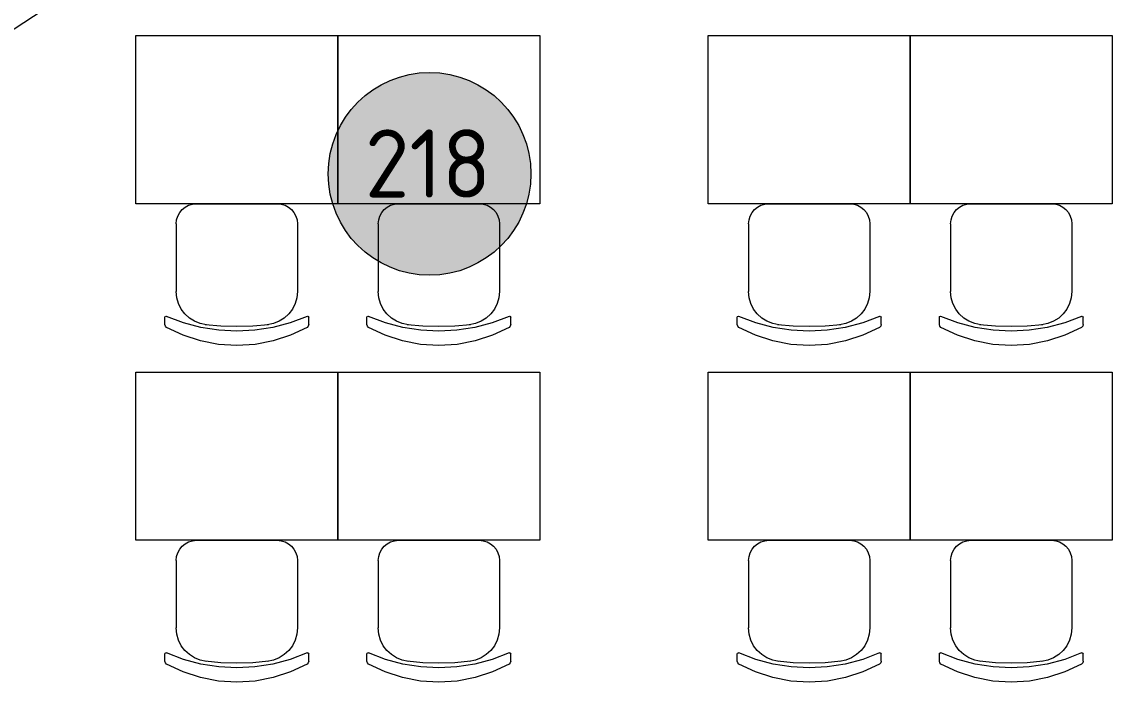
# Model space of a CAD drawing. Header units: millimetres. Extents: x 0 to 1189, y 0 to 841.
# Drawn here: x 261.1 to 293.48, y 434.9 to 454.52 of the extents above; entities that cross this region are included whole.
import ezdxf

# ---------------------------------------------------------------- set-up
doc = ezdxf.new("R2010")
doc.units = ezdxf.units.MM

msp = doc.modelspace()

# ---------------------------------------------------------------- hatches: boundary and pattern name
at = {"true_color": 0xffffff}
h = msp.add_hatch(color=7, dxfattribs=at)
edge = h.paths.add_edge_path()
edge.add_arc((273.207917, 450.003458), 3.011755, 0, 360)

# ---------------------------------------------------------------- linework, layer by layer
at = {"color": 144, "lineweight": 0, "true_color": 0x0077b0}
msp.add_lwpolyline([(244.444373, 443.552448), (287.216439, 471.579491)], dxfattribs=at)
at = {"color": 253, "lineweight": 0, "true_color": 0x999999}
for points in [[(264.483404, 449.115457), (264.483404, 454.115464)], [(264.483404, 454.115464), (270.483413, 454.115464)], [(270.483413, 454.115464), (270.483413, 449.115457)], [(270.483413, 449.115457), (270.483413, 454.115464)], [(270.483413, 454.115464), (276.483422, 454.115464)], [(276.483422, 454.115464), (276.483422, 449.115457)], [(281.48343, 449.115457), (281.48343, 454.115464)], [(281.48343, 454.115464), (287.483439, 454.115464)], [(287.483439, 454.115464), (287.483439, 449.115457)], [(287.483439, 449.115457), (287.483439, 454.115464)], [(287.483439, 454.115464), (293.483448, 454.115464)], [(293.483448, 454.115464), (293.483448, 449.115457)], [(270.483413, 449.115457), (264.483404, 449.115457)], [(265.684406, 448.515456), (265.696611, 448.636271), (265.731609, 448.748847), (265.786974, 448.850759), (265.860281, 448.939582), (265.949104, 449.012888), (266.051016, 449.068254), (266.163592, 449.103252), (266.284407, 449.115457)], [(265.684406, 448.515456), (265.696611, 448.636271), (265.731609, 448.748847), (265.786974, 448.850759), (265.860281, 448.939582), (265.949104, 449.012888), (266.051016, 449.068254), (266.163592, 449.103252), (266.284407, 449.115457)], [(266.283407, 449.115457), (268.68441, 449.115457)], [(266.283407, 449.115457), (268.68441, 449.115457)], [(268.68441, 449.115457), (268.805225, 449.103252), (268.917801, 449.068254), (269.019714, 449.012888), (269.108536, 448.939582), (269.181843, 448.850759), (269.237208, 448.748847), (269.272206, 448.636271), (269.284411, 448.515456)], [(268.68441, 449.115457), (268.805225, 449.103252), (268.917801, 449.068254), (269.019714, 449.012888), (269.108536, 448.939582), (269.181843, 448.850759), (269.237208, 448.748847), (269.272206, 448.636271), (269.284411, 448.515456)], [(276.483422, 449.115457), (270.483413, 449.115457)], [(271.684415, 448.515456), (271.69662, 448.636271), (271.731618, 448.748847), (271.786984, 448.850759), (271.86029, 448.939582), (271.949113, 449.012888), (272.051025, 449.068254), (272.163601, 449.103252), (272.284416, 449.115457)], [(271.684415, 448.515456), (271.69662, 448.636271), (271.731618, 448.748847), (271.786984, 448.850759), (271.86029, 448.939582), (271.949113, 449.012888), (272.051025, 449.068254), (272.163601, 449.103252), (272.284416, 449.115457)], [(272.283416, 449.115457), (274.68442, 449.115457)], [(272.283416, 449.115457), (274.68442, 449.115457)], [(274.68442, 449.115457), (274.805234, 449.103252), (274.917811, 449.068254), (275.019723, 449.012888), (275.108545, 448.939582), (275.181852, 448.850759), (275.237217, 448.748847), (275.272215, 448.636271), (275.284421, 448.515456)], [(274.68442, 449.115457), (274.805234, 449.103252), (274.917811, 449.068254), (275.019723, 449.012888), (275.108545, 448.939582), (275.181852, 448.850759), (275.237217, 448.748847), (275.272215, 448.636271), (275.284421, 448.515456)], [(287.483439, 449.115457), (281.48343, 449.115457)], [(282.684432, 448.515456), (282.696637, 448.636271), (282.731635, 448.748847), (282.787, 448.850759), (282.860307, 448.939582), (282.94913, 449.012888), (283.051042, 449.068254), (283.163618, 449.103252), (283.284433, 449.115457)], [(282.684432, 448.515456), (282.696637, 448.636271), (282.731635, 448.748847), (282.787, 448.850759), (282.860307, 448.939582), (282.94913, 449.012888), (283.051042, 449.068254), (283.163618, 449.103252), (283.284433, 449.115457)], [(283.283433, 449.115457), (285.684436, 449.115457)], [(283.283433, 449.115457), (285.684436, 449.115457)], [(285.684436, 449.115457), (285.805251, 449.103252), (285.917827, 449.068254), (286.01974, 449.012888), (286.108562, 448.939582), (286.181869, 448.850759), (286.237234, 448.748847), (286.272232, 448.636271), (286.284437, 448.515456)], [(285.684436, 449.115457), (285.805251, 449.103252), (285.917827, 449.068254), (286.01974, 449.012888), (286.108562, 448.939582), (286.181869, 448.850759), (286.237234, 448.748847), (286.272232, 448.636271), (286.284437, 448.515456)], [(293.483448, 449.115457), (287.483439, 449.115457)], [(288.684441, 448.515456), (288.696646, 448.636271), (288.731644, 448.748847), (288.78701, 448.850759), (288.860316, 448.939582), (288.949139, 449.012888), (289.051051, 449.068254), (289.163627, 449.103252), (289.284442, 449.115457)], [(288.684441, 448.515456), (288.696646, 448.636271), (288.731644, 448.748847), (288.78701, 448.850759), (288.860316, 448.939582), (288.949139, 449.012888), (289.051051, 449.068254), (289.163627, 449.103252), (289.284442, 449.115457)], [(289.283442, 449.115457), (291.684446, 449.115457)], [(289.283442, 449.115457), (291.684446, 449.115457)], [(291.684446, 449.115457), (291.80526, 449.103252), (291.917837, 449.068254), (292.019749, 449.012888), (292.108571, 448.939582), (292.181878, 448.850759), (292.237243, 448.748847), (292.272241, 448.636271), (292.284447, 448.515456)], [(291.684446, 449.115457), (291.80526, 449.103252), (291.917837, 449.068254), (292.019749, 449.012888), (292.108571, 448.939582), (292.181878, 448.850759), (292.237243, 448.748847), (292.272241, 448.636271), (292.284447, 448.515456)], [(265.684406, 448.515456), (265.684406, 446.512453)], [(265.684406, 448.515456), (265.684406, 446.512453)], [(269.284411, 448.515456), (269.284411, 446.512453)], [(269.284411, 448.515456), (269.284411, 446.512453)], [(271.684415, 448.515456), (271.684415, 446.512453)], [(271.684415, 448.515456), (271.684415, 446.512453)], [(275.284421, 448.515456), (275.284421, 446.512453)], [(275.284421, 448.515456), (275.284421, 446.512453)], [(282.684432, 448.515456), (282.684432, 446.512453)], [(282.684432, 448.515456), (282.684432, 446.512453)], [(286.284437, 448.515456), (286.284437, 446.512453)], [(286.284437, 448.515456), (286.284437, 446.512453)], [(288.684441, 448.515456), (288.684441, 446.512453)], [(288.684441, 448.515456), (288.684441, 446.512453)], [(292.284447, 448.515456), (292.284447, 446.512453)], [(292.284447, 448.515456), (292.284447, 446.512453)], [(266.584407, 445.517451), (266.399022, 445.553766), (266.228204, 445.622155), (266.07508, 445.719161), (265.942781, 445.841327), (265.834435, 445.985196), (265.753172, 446.147312), (265.702119, 446.324216), (265.684406, 446.512453)], [(266.584407, 445.517451), (266.399022, 445.553766), (266.228204, 445.622155), (266.07508, 445.719161), (265.942781, 445.841327), (265.834435, 445.985196), (265.753172, 446.147312), (265.702119, 446.324216), (265.684406, 446.512453)], [(269.284411, 446.512453), (269.266698, 446.324216), (269.215646, 446.147312), (269.134382, 445.985196), (269.026036, 445.841327), (268.893737, 445.719161), (268.740614, 445.622155), (268.569795, 445.553766), (268.38441, 445.517451)], [(269.284411, 446.512453), (269.266698, 446.324216), (269.215646, 446.147312), (269.134382, 445.985196), (269.026036, 445.841327), (268.893737, 445.719161), (268.740614, 445.622155), (268.569795, 445.553766), (268.38441, 445.517451)], [(272.584416, 445.517451), (272.399031, 445.553766), (272.228213, 445.622155), (272.075089, 445.719161), (271.94279, 445.841327), (271.834445, 445.985196), (271.753181, 446.147312), (271.702128, 446.324216), (271.684415, 446.512453)], [(272.584416, 445.517451), (272.399031, 445.553766), (272.228213, 445.622155), (272.075089, 445.719161), (271.94279, 445.841327), (271.834445, 445.985196), (271.753181, 446.147312), (271.702128, 446.324216), (271.684415, 446.512453)], [(275.284421, 446.512453), (275.266708, 446.324216), (275.215655, 446.147312), (275.134391, 445.985196), (275.026045, 445.841327), (274.893746, 445.719161), (274.740623, 445.622155), (274.569804, 445.553766), (274.384419, 445.517451)], [(275.284421, 446.512453), (275.266708, 446.324216), (275.215655, 446.147312), (275.134391, 445.985196), (275.026045, 445.841327), (274.893746, 445.719161), (274.740623, 445.622155), (274.569804, 445.553766), (274.384419, 445.517451)], [(283.584433, 445.517451), (283.399048, 445.553766), (283.22823, 445.622155), (283.075106, 445.719161), (282.942807, 445.841327), (282.834461, 445.985196), (282.753198, 446.147312), (282.702145, 446.324216), (282.684432, 446.512453)], [(283.584433, 445.517451), (283.399048, 445.553766), (283.22823, 445.622155), (283.075106, 445.719161), (282.942807, 445.841327), (282.834461, 445.985196), (282.753198, 446.147312), (282.702145, 446.324216), (282.684432, 446.512453)], [(286.284437, 446.512453), (286.266724, 446.324216), (286.215672, 446.147312), (286.134408, 445.985196), (286.026062, 445.841327), (285.893763, 445.719161), (285.74064, 445.622155), (285.569821, 445.553766), (285.384436, 445.517451)], [(286.284437, 446.512453), (286.266724, 446.324216), (286.215672, 446.147312), (286.134408, 445.985196), (286.026062, 445.841327), (285.893763, 445.719161), (285.74064, 445.622155), (285.569821, 445.553766), (285.384436, 445.517451)], [(289.584442, 445.517451), (289.399057, 445.553766), (289.228239, 445.622155), (289.075115, 445.719161), (288.942816, 445.841327), (288.834471, 445.985196), (288.753207, 446.147312), (288.702154, 446.324216), (288.684441, 446.512453)], [(289.584442, 445.517451), (289.399057, 445.553766), (289.228239, 445.622155), (289.075115, 445.719161), (288.942816, 445.841327), (288.834471, 445.985196), (288.753207, 446.147312), (288.702154, 446.324216), (288.684441, 446.512453)], [(292.284447, 446.512453), (292.266734, 446.324216), (292.215681, 446.147312), (292.134417, 445.985196), (292.026071, 445.841327), (291.893772, 445.719161), (291.740649, 445.622155), (291.56983, 445.553766), (291.384445, 445.517451)], [(292.284447, 446.512453), (292.266734, 446.324216), (292.215681, 446.147312), (292.134417, 445.985196), (292.026071, 445.841327), (291.893772, 445.719161), (291.740649, 445.622155), (291.56983, 445.553766), (291.384445, 445.517451)], [(265.349405, 445.741452), (265.35803, 445.762827), (265.379405, 445.771452), (265.392405, 445.768452)], [(265.349405, 445.741452), (265.35803, 445.762827), (265.379405, 445.771452), (265.392405, 445.768452)], [(265.349405, 445.525451), (265.349405, 445.741452)], [(265.349405, 445.525451), (265.349405, 445.741452)], [(269.576412, 445.768452), (269.072349, 445.578092), (268.55291, 445.441076), (268.022222, 445.358248), (267.484409, 445.330451), (266.946595, 445.358248), (266.415907, 445.441076), (265.896469, 445.578092), (265.392405, 445.768452)], [(269.576412, 445.768452), (269.072349, 445.578092), (268.55291, 445.441076), (268.022222, 445.358248), (267.484409, 445.330451), (266.946595, 445.358248), (266.415907, 445.441076), (265.896469, 445.578092), (265.392405, 445.768452)], [(269.576412, 445.768452), (269.589412, 445.771452), (269.610412, 445.762827), (269.619412, 445.741452)], [(269.576412, 445.768452), (269.589412, 445.771452), (269.610412, 445.762827), (269.619412, 445.741452)], [(269.619412, 445.525451), (269.619412, 445.741452)], [(269.619412, 445.525451), (269.619412, 445.741452)], [(271.349415, 445.741452), (271.35804, 445.762827), (271.379415, 445.771452), (271.392415, 445.768452)], [(271.349415, 445.741452), (271.35804, 445.762827), (271.379415, 445.771452), (271.392415, 445.768452)], [(271.349415, 445.525451), (271.349415, 445.741452)], [(271.349415, 445.525451), (271.349415, 445.741452)], [(275.576421, 445.768452), (275.072358, 445.578092), (274.552919, 445.441076), (274.022231, 445.358248), (273.484418, 445.330451), (272.946605, 445.358248), (272.415916, 445.441076), (271.896478, 445.578092), (271.392415, 445.768452)], [(275.576421, 445.768452), (275.072358, 445.578092), (274.552919, 445.441076), (274.022231, 445.358248), (273.484418, 445.330451), (272.946605, 445.358248), (272.415916, 445.441076), (271.896478, 445.578092), (271.392415, 445.768452)], [(275.576421, 445.768452), (275.589421, 445.771452), (275.610421, 445.762827), (275.619421, 445.741452)], [(275.576421, 445.768452), (275.589421, 445.771452), (275.610421, 445.762827), (275.619421, 445.741452)], [(275.619421, 445.525451), (275.619421, 445.741452)], [(275.619421, 445.525451), (275.619421, 445.741452)], [(282.349431, 445.741452), (282.358056, 445.762827), (282.379431, 445.771452), (282.392431, 445.768452)], [(282.349431, 445.741452), (282.358056, 445.762827), (282.379431, 445.771452), (282.392431, 445.768452)], [(282.349431, 445.525451), (282.349431, 445.741452)], [(282.349431, 445.525451), (282.349431, 445.741452)], [(286.576438, 445.768452), (286.072375, 445.578092), (285.552936, 445.441076), (285.022248, 445.358248), (284.484435, 445.330451), (283.946621, 445.358248), (283.415933, 445.441076), (282.896495, 445.578092), (282.392431, 445.768452)], [(286.576438, 445.768452), (286.072375, 445.578092), (285.552936, 445.441076), (285.022248, 445.358248), (284.484435, 445.330451), (283.946621, 445.358248), (283.415933, 445.441076), (282.896495, 445.578092), (282.392431, 445.768452)], [(286.576438, 445.768452), (286.589438, 445.771452), (286.610438, 445.762827), (286.619438, 445.741452)], [(286.576438, 445.768452), (286.589438, 445.771452), (286.610438, 445.762827), (286.619438, 445.741452)], [(286.619438, 445.525451), (286.619438, 445.741452)], [(286.619438, 445.525451), (286.619438, 445.741452)], [(288.349441, 445.741452), (288.358066, 445.762827), (288.379441, 445.771452), (288.392441, 445.768452)], [(288.349441, 445.741452), (288.358066, 445.762827), (288.379441, 445.771452), (288.392441, 445.768452)], [(288.349441, 445.525451), (288.349441, 445.741452)], [(288.349441, 445.525451), (288.349441, 445.741452)], [(292.576447, 445.768452), (292.072384, 445.578092), (291.552945, 445.441076), (291.022257, 445.358248), (290.484444, 445.330451), (289.94663, 445.358248), (289.415942, 445.441076), (288.896504, 445.578092), (288.392441, 445.768452)], [(292.576447, 445.768452), (292.072384, 445.578092), (291.552945, 445.441076), (291.022257, 445.358248), (290.484444, 445.330451), (289.94663, 445.358248), (289.415942, 445.441076), (288.896504, 445.578092), (288.392441, 445.768452)], [(292.576447, 445.768452), (292.589447, 445.771452), (292.610447, 445.762827), (292.619447, 445.741452)], [(292.576447, 445.768452), (292.589447, 445.771452), (292.610447, 445.762827), (292.619447, 445.741452)], [(292.619447, 445.525451), (292.619447, 445.741452)], [(292.619447, 445.525451), (292.619447, 445.741452)], [(265.396405, 445.440451), (265.36203, 445.476576), (265.349405, 445.525451)], [(265.396405, 445.440451), (265.36203, 445.476576), (265.349405, 445.525451)], [(269.572412, 445.440451), (269.079239, 445.206732), (268.562535, 445.037701), (268.028769, 444.935044), (267.484409, 444.90045), (266.939627, 444.935044), (266.405907, 445.037701), (265.889437, 445.206732), (265.396405, 445.440451)], [(269.572412, 445.440451), (269.079239, 445.206732), (268.562535, 445.037701), (268.028769, 444.935044), (267.484409, 444.90045), (266.939627, 444.935044), (266.405907, 445.037701), (265.889437, 445.206732), (265.396405, 445.440451)], [(268.42541, 445.522451), (267.955659, 445.480576), (267.484409, 445.466451), (267.012783, 445.480576), (266.543407, 445.522451)], [(268.42541, 445.522451), (267.955659, 445.480576), (267.484409, 445.466451), (267.012783, 445.480576), (266.543407, 445.522451)], [(269.619412, 445.525451), (269.606787, 445.476576), (269.572412, 445.440451)], [(269.619412, 445.525451), (269.606787, 445.476576), (269.572412, 445.440451)], [(271.396415, 445.440451), (271.36204, 445.476576), (271.349415, 445.525451)], [(271.396415, 445.440451), (271.36204, 445.476576), (271.349415, 445.525451)], [(275.572421, 445.440451), (275.079248, 445.206732), (274.562544, 445.037701), (274.028778, 444.935044), (273.484418, 444.90045), (272.939636, 444.935044), (272.405916, 445.037701), (271.889447, 445.206732), (271.396415, 445.440451)], [(275.572421, 445.440451), (275.079248, 445.206732), (274.562544, 445.037701), (274.028778, 444.935044), (273.484418, 444.90045), (272.939636, 444.935044), (272.405916, 445.037701), (271.889447, 445.206732), (271.396415, 445.440451)], [(274.425419, 445.522451), (273.955669, 445.480576), (273.484418, 445.466451), (273.012792, 445.480576), (272.543416, 445.522451)], [(274.425419, 445.522451), (273.955669, 445.480576), (273.484418, 445.466451), (273.012792, 445.480576), (272.543416, 445.522451)], [(275.619421, 445.525451), (275.606796, 445.476576), (275.572421, 445.440451)], [(275.619421, 445.525451), (275.606796, 445.476576), (275.572421, 445.440451)], [(282.396431, 445.440451), (282.362056, 445.476576), (282.349431, 445.525451)], [(282.396431, 445.440451), (282.362056, 445.476576), (282.349431, 445.525451)], [(286.572438, 445.440451), (286.079265, 445.206732), (285.562561, 445.037701), (285.028795, 444.935044), (284.484435, 444.90045), (283.939653, 444.935044), (283.405933, 445.037701), (282.889463, 445.206732), (282.396431, 445.440451)], [(286.572438, 445.440451), (286.079265, 445.206732), (285.562561, 445.037701), (285.028795, 444.935044), (284.484435, 444.90045), (283.939653, 444.935044), (283.405933, 445.037701), (282.889463, 445.206732), (282.396431, 445.440451)], [(285.425436, 445.522451), (284.955685, 445.480576), (284.484435, 445.466451), (284.012809, 445.480576), (283.543433, 445.522451)], [(285.425436, 445.522451), (284.955685, 445.480576), (284.484435, 445.466451), (284.012809, 445.480576), (283.543433, 445.522451)], [(286.619438, 445.525451), (286.606813, 445.476576), (286.572438, 445.440451)], [(286.619438, 445.525451), (286.606813, 445.476576), (286.572438, 445.440451)], [(288.396441, 445.440451), (288.362066, 445.476576), (288.349441, 445.525451)], [(288.396441, 445.440451), (288.362066, 445.476576), (288.349441, 445.525451)], [(292.572447, 445.440451), (292.079274, 445.206732), (291.56257, 445.037701), (291.028804, 444.935044), (290.484444, 444.90045), (289.939662, 444.935044), (289.405942, 445.037701), (288.889473, 445.206732), (288.396441, 445.440451)], [(292.572447, 445.440451), (292.079274, 445.206732), (291.56257, 445.037701), (291.028804, 444.935044), (290.484444, 444.90045), (289.939662, 444.935044), (289.405942, 445.037701), (288.889473, 445.206732), (288.396441, 445.440451)], [(291.425445, 445.522451), (290.955695, 445.480576), (290.484444, 445.466451), (290.012818, 445.480576), (289.543442, 445.522451)], [(291.425445, 445.522451), (290.955695, 445.480576), (290.484444, 445.466451), (290.012818, 445.480576), (289.543442, 445.522451)], [(292.619447, 445.525451), (292.606822, 445.476576), (292.572447, 445.440451)], [(292.619447, 445.525451), (292.606822, 445.476576), (292.572447, 445.440451)], [(264.483404, 439.115442), (264.483404, 444.115449)], [(264.483404, 444.115449), (270.483413, 444.115449)], [(270.483413, 444.115449), (270.483413, 439.115442)], [(270.483413, 439.115442), (270.483413, 444.115449)], [(270.483413, 444.115449), (276.483422, 444.115449)], [(276.483422, 444.115449), (276.483422, 439.115442)], [(281.48343, 439.115442), (281.48343, 444.115449)], [(281.48343, 444.115449), (287.483439, 444.115449)], [(287.483439, 444.115449), (287.483439, 439.115442)], [(287.483439, 439.115442), (287.483439, 444.115449)], [(287.483439, 444.115449), (293.483448, 444.115449)], [(293.483448, 444.115449), (293.483448, 439.115442)], [(270.483413, 439.115442), (264.483404, 439.115442)], [(265.684406, 438.515441), (265.696611, 438.636255), (265.731609, 438.748832), (265.786974, 438.850744), (265.860281, 438.939566), (265.949104, 439.012873), (266.051016, 439.068238), (266.163592, 439.103236), (266.284407, 439.115442)], [(265.684406, 438.515441), (265.696611, 438.636255), (265.731609, 438.748832), (265.786974, 438.850744), (265.860281, 438.939566), (265.949104, 439.012873), (266.051016, 439.068238), (266.163592, 439.103236), (266.284407, 439.115442)], [(266.283407, 439.115442), (268.68441, 439.115442)], [(266.283407, 439.115442), (268.68441, 439.115442)], [(268.68441, 439.115442), (268.805225, 439.103236), (268.917801, 439.068238), (269.019714, 439.012873), (269.108536, 438.939566), (269.181843, 438.850744), (269.237208, 438.748832), (269.272206, 438.636255), (269.284411, 438.515441)], [(268.68441, 439.115442), (268.805225, 439.103236), (268.917801, 439.068238), (269.019714, 439.012873), (269.108536, 438.939566), (269.181843, 438.850744), (269.237208, 438.748832), (269.272206, 438.636255), (269.284411, 438.515441)], [(276.483422, 439.115442), (270.483413, 439.115442)], [(271.684415, 438.515441), (271.69662, 438.636255), (271.731618, 438.748832), (271.786984, 438.850744), (271.86029, 438.939566), (271.949113, 439.012873), (272.051025, 439.068238), (272.163601, 439.103236), (272.284416, 439.115442)], [(271.684415, 438.515441), (271.69662, 438.636255), (271.731618, 438.748832), (271.786984, 438.850744), (271.86029, 438.939566), (271.949113, 439.012873), (272.051025, 439.068238), (272.163601, 439.103236), (272.284416, 439.115442)], [(272.283416, 439.115442), (274.68442, 439.115442)], [(272.283416, 439.115442), (274.68442, 439.115442)], [(274.68442, 439.115442), (274.805234, 439.103236), (274.917811, 439.068238), (275.019723, 439.012873), (275.108545, 438.939566), (275.181852, 438.850744), (275.237217, 438.748832), (275.272215, 438.636255), (275.284421, 438.515441)], [(274.68442, 439.115442), (274.805234, 439.103236), (274.917811, 439.068238), (275.019723, 439.012873), (275.108545, 438.939566), (275.181852, 438.850744), (275.237217, 438.748832), (275.272215, 438.636255), (275.284421, 438.515441)], [(287.483439, 439.115442), (281.48343, 439.115442)], [(282.684432, 438.515441), (282.696637, 438.636255), (282.731635, 438.748832), (282.787, 438.850744), (282.860307, 438.939566), (282.94913, 439.012873), (283.051042, 439.068238), (283.163618, 439.103236), (283.284433, 439.115442)], [(282.684432, 438.515441), (282.696637, 438.636255), (282.731635, 438.748832), (282.787, 438.850744), (282.860307, 438.939566), (282.94913, 439.012873), (283.051042, 439.068238), (283.163618, 439.103236), (283.284433, 439.115442)], [(283.283433, 439.115442), (285.684436, 439.115442)], [(283.283433, 439.115442), (285.684436, 439.115442)], [(285.684436, 439.115442), (285.805251, 439.103236), (285.917827, 439.068238), (286.01974, 439.012873), (286.108562, 438.939566), (286.181869, 438.850744), (286.237234, 438.748832), (286.272232, 438.636255), (286.284437, 438.515441)], [(285.684436, 439.115442), (285.805251, 439.103236), (285.917827, 439.068238), (286.01974, 439.012873), (286.108562, 438.939566), (286.181869, 438.850744), (286.237234, 438.748832), (286.272232, 438.636255), (286.284437, 438.515441)], [(293.483448, 439.115442), (287.483439, 439.115442)], [(288.684441, 438.515441), (288.696646, 438.636255), (288.731644, 438.748832), (288.78701, 438.850744), (288.860316, 438.939566), (288.949139, 439.012873), (289.051051, 439.068238), (289.163627, 439.103236), (289.284442, 439.115442)], [(288.684441, 438.515441), (288.696646, 438.636255), (288.731644, 438.748832), (288.78701, 438.850744), (288.860316, 438.939566), (288.949139, 439.012873), (289.051051, 439.068238), (289.163627, 439.103236), (289.284442, 439.115442)], [(289.283442, 439.115442), (291.684446, 439.115442)], [(289.283442, 439.115442), (291.684446, 439.115442)], [(291.684446, 439.115442), (291.80526, 439.103236), (291.917837, 439.068238), (292.019749, 439.012873), (292.108571, 438.939566), (292.181878, 438.850744), (292.237243, 438.748832), (292.272241, 438.636255), (292.284447, 438.515441)], [(291.684446, 439.115442), (291.80526, 439.103236), (291.917837, 439.068238), (292.019749, 439.012873), (292.108571, 438.939566), (292.181878, 438.850744), (292.237243, 438.748832), (292.272241, 438.636255), (292.284447, 438.515441)], [(265.684406, 438.515441), (265.684406, 436.512438)], [(265.684406, 438.515441), (265.684406, 436.512438)], [(269.284411, 438.515441), (269.284411, 436.512438)], [(269.284411, 438.515441), (269.284411, 436.512438)], [(271.684415, 438.515441), (271.684415, 436.512438)], [(271.684415, 438.515441), (271.684415, 436.512438)], [(275.284421, 438.515441), (275.284421, 436.512438)], [(275.284421, 438.515441), (275.284421, 436.512438)], [(282.684432, 438.515441), (282.684432, 436.512438)], [(282.684432, 438.515441), (282.684432, 436.512438)], [(286.284437, 438.515441), (286.284437, 436.512438)], [(286.284437, 438.515441), (286.284437, 436.512438)], [(288.684441, 438.515441), (288.684441, 436.512438)], [(288.684441, 438.515441), (288.684441, 436.512438)], [(292.284447, 438.515441), (292.284447, 436.512438)], [(292.284447, 438.515441), (292.284447, 436.512438)], [(266.584407, 435.517436), (266.399022, 435.553751), (266.228204, 435.622139), (266.07508, 435.719145), (265.942781, 435.841312), (265.834435, 435.985181), (265.753172, 436.147296), (265.702119, 436.324201), (265.684406, 436.512438)], [(266.584407, 435.517436), (266.399022, 435.553751), (266.228204, 435.622139), (266.07508, 435.719145), (265.942781, 435.841312), (265.834435, 435.985181), (265.753172, 436.147296), (265.702119, 436.324201), (265.684406, 436.512438)], [(269.284411, 436.512438), (269.266698, 436.324201), (269.215646, 436.147296), (269.134382, 435.985181), (269.026036, 435.841312), (268.893737, 435.719145), (268.740614, 435.622139), (268.569795, 435.553751), (268.38441, 435.517436)], [(269.284411, 436.512438), (269.266698, 436.324201), (269.215646, 436.147296), (269.134382, 435.985181), (269.026036, 435.841312), (268.893737, 435.719145), (268.740614, 435.622139), (268.569795, 435.553751), (268.38441, 435.517436)], [(272.584416, 435.517436), (272.399031, 435.553751), (272.228213, 435.622139), (272.075089, 435.719145), (271.94279, 435.841312), (271.834445, 435.985181), (271.753181, 436.147296), (271.702128, 436.324201), (271.684415, 436.512438)], [(272.584416, 435.517436), (272.399031, 435.553751), (272.228213, 435.622139), (272.075089, 435.719145), (271.94279, 435.841312), (271.834445, 435.985181), (271.753181, 436.147296), (271.702128, 436.324201), (271.684415, 436.512438)], [(275.284421, 436.512438), (275.266708, 436.324201), (275.215655, 436.147296), (275.134391, 435.985181), (275.026045, 435.841312), (274.893746, 435.719145), (274.740623, 435.622139), (274.569804, 435.553751), (274.384419, 435.517436)], [(275.284421, 436.512438), (275.266708, 436.324201), (275.215655, 436.147296), (275.134391, 435.985181), (275.026045, 435.841312), (274.893746, 435.719145), (274.740623, 435.622139), (274.569804, 435.553751), (274.384419, 435.517436)], [(283.584433, 435.517436), (283.399048, 435.553751), (283.22823, 435.622139), (283.075106, 435.719145), (282.942807, 435.841312), (282.834461, 435.985181), (282.753198, 436.147296), (282.702145, 436.324201), (282.684432, 436.512438)], [(283.584433, 435.517436), (283.399048, 435.553751), (283.22823, 435.622139), (283.075106, 435.719145), (282.942807, 435.841312), (282.834461, 435.985181), (282.753198, 436.147296), (282.702145, 436.324201), (282.684432, 436.512438)], [(286.284437, 436.512438), (286.266724, 436.324201), (286.215672, 436.147296), (286.134408, 435.985181), (286.026062, 435.841312), (285.893763, 435.719145), (285.74064, 435.622139), (285.569821, 435.553751), (285.384436, 435.517436)], [(286.284437, 436.512438), (286.266724, 436.324201), (286.215672, 436.147296), (286.134408, 435.985181), (286.026062, 435.841312), (285.893763, 435.719145), (285.74064, 435.622139), (285.569821, 435.553751), (285.384436, 435.517436)], [(289.584442, 435.517436), (289.399057, 435.553751), (289.228239, 435.622139), (289.075115, 435.719145), (288.942816, 435.841312), (288.834471, 435.985181), (288.753207, 436.147296), (288.702154, 436.324201), (288.684441, 436.512438)], [(289.584442, 435.517436), (289.399057, 435.553751), (289.228239, 435.622139), (289.075115, 435.719145), (288.942816, 435.841312), (288.834471, 435.985181), (288.753207, 436.147296), (288.702154, 436.324201), (288.684441, 436.512438)], [(292.284447, 436.512438), (292.266734, 436.324201), (292.215681, 436.147296), (292.134417, 435.985181), (292.026071, 435.841312), (291.893772, 435.719145), (291.740649, 435.622139), (291.56983, 435.553751), (291.384445, 435.517436)], [(292.284447, 436.512438), (292.266734, 436.324201), (292.215681, 436.147296), (292.134417, 435.985181), (292.026071, 435.841312), (291.893772, 435.719145), (291.740649, 435.622139), (291.56983, 435.553751), (291.384445, 435.517436)], [(265.349405, 435.741436), (265.35803, 435.762811), (265.379405, 435.771436), (265.392405, 435.768436)], [(265.349405, 435.741436), (265.35803, 435.762811), (265.379405, 435.771436), (265.392405, 435.768436)], [(265.349405, 435.525436), (265.349405, 435.741436)], [(265.349405, 435.525436), (265.349405, 435.741436)], [(269.576412, 435.768436), (269.072349, 435.578077), (268.55291, 435.441061), (268.022222, 435.358233), (267.484409, 435.330436), (266.946595, 435.358233), (266.415907, 435.441061), (265.896469, 435.578077), (265.392405, 435.768436)], [(269.576412, 435.768436), (269.072349, 435.578077), (268.55291, 435.441061), (268.022222, 435.358233), (267.484409, 435.330436), (266.946595, 435.358233), (266.415907, 435.441061), (265.896469, 435.578077), (265.392405, 435.768436)], [(269.576412, 435.768436), (269.589412, 435.771436), (269.610412, 435.762811), (269.619412, 435.741436)], [(269.576412, 435.768436), (269.589412, 435.771436), (269.610412, 435.762811), (269.619412, 435.741436)], [(269.619412, 435.525436), (269.619412, 435.741436)], [(269.619412, 435.525436), (269.619412, 435.741436)], [(271.349415, 435.741436), (271.35804, 435.762811), (271.379415, 435.771436), (271.392415, 435.768436)], [(271.349415, 435.741436), (271.35804, 435.762811), (271.379415, 435.771436), (271.392415, 435.768436)], [(271.349415, 435.525436), (271.349415, 435.741436)], [(271.349415, 435.525436), (271.349415, 435.741436)], [(275.576421, 435.768436), (275.072358, 435.578077), (274.552919, 435.441061), (274.022231, 435.358233), (273.484418, 435.330436), (272.946605, 435.358233), (272.415916, 435.441061), (271.896478, 435.578077), (271.392415, 435.768436)], [(275.576421, 435.768436), (275.072358, 435.578077), (274.552919, 435.441061), (274.022231, 435.358233), (273.484418, 435.330436), (272.946605, 435.358233), (272.415916, 435.441061), (271.896478, 435.578077), (271.392415, 435.768436)], [(275.576421, 435.768436), (275.589421, 435.771436), (275.610421, 435.762811), (275.619421, 435.741436)], [(275.576421, 435.768436), (275.589421, 435.771436), (275.610421, 435.762811), (275.619421, 435.741436)], [(275.619421, 435.525436), (275.619421, 435.741436)], [(275.619421, 435.525436), (275.619421, 435.741436)], [(282.349431, 435.741436), (282.358056, 435.762811), (282.379431, 435.771436), (282.392431, 435.768436)], [(282.349431, 435.741436), (282.358056, 435.762811), (282.379431, 435.771436), (282.392431, 435.768436)], [(282.349431, 435.525436), (282.349431, 435.741436)], [(282.349431, 435.525436), (282.349431, 435.741436)], [(286.576438, 435.768436), (286.072375, 435.578077), (285.552936, 435.441061), (285.022248, 435.358233), (284.484435, 435.330436), (283.946621, 435.358233), (283.415933, 435.441061), (282.896495, 435.578077), (282.392431, 435.768436)], [(286.576438, 435.768436), (286.072375, 435.578077), (285.552936, 435.441061), (285.022248, 435.358233), (284.484435, 435.330436), (283.946621, 435.358233), (283.415933, 435.441061), (282.896495, 435.578077), (282.392431, 435.768436)], [(286.576438, 435.768436), (286.589438, 435.771436), (286.610438, 435.762811), (286.619438, 435.741436)], [(286.576438, 435.768436), (286.589438, 435.771436), (286.610438, 435.762811), (286.619438, 435.741436)], [(286.619438, 435.525436), (286.619438, 435.741436)], [(286.619438, 435.525436), (286.619438, 435.741436)], [(288.349441, 435.741436), (288.358066, 435.762811), (288.379441, 435.771436), (288.392441, 435.768436)], [(288.349441, 435.741436), (288.358066, 435.762811), (288.379441, 435.771436), (288.392441, 435.768436)], [(288.349441, 435.525436), (288.349441, 435.741436)], [(288.349441, 435.525436), (288.349441, 435.741436)], [(292.576447, 435.768436), (292.072384, 435.578077), (291.552945, 435.441061), (291.022257, 435.358233), (290.484444, 435.330436), (289.94663, 435.358233), (289.415942, 435.441061), (288.896504, 435.578077), (288.392441, 435.768436)], [(292.576447, 435.768436), (292.072384, 435.578077), (291.552945, 435.441061), (291.022257, 435.358233), (290.484444, 435.330436), (289.94663, 435.358233), (289.415942, 435.441061), (288.896504, 435.578077), (288.392441, 435.768436)], [(292.576447, 435.768436), (292.589447, 435.771436), (292.610447, 435.762811), (292.619447, 435.741436)], [(292.576447, 435.768436), (292.589447, 435.771436), (292.610447, 435.762811), (292.619447, 435.741436)], [(292.619447, 435.525436), (292.619447, 435.741436)], [(292.619447, 435.525436), (292.619447, 435.741436)], [(265.396405, 435.440436), (265.36203, 435.476561), (265.349405, 435.525436)], [(265.396405, 435.440436), (265.36203, 435.476561), (265.349405, 435.525436)], [(269.572412, 435.440436), (269.079239, 435.206717), (268.562535, 435.037685), (268.028769, 434.935029), (267.484409, 434.900435), (266.939627, 434.935029), (266.405907, 435.037685), (265.889437, 435.206717), (265.396405, 435.440436)], [(269.572412, 435.440436), (269.079239, 435.206717), (268.562535, 435.037685), (268.028769, 434.935029), (267.484409, 434.900435), (266.939627, 434.935029), (266.405907, 435.037685), (265.889437, 435.206717), (265.396405, 435.440436)], [(268.42541, 435.522436), (267.955659, 435.480561), (267.484409, 435.466436), (267.012783, 435.480561), (266.543407, 435.522436)], [(268.42541, 435.522436), (267.955659, 435.480561), (267.484409, 435.466436), (267.012783, 435.480561), (266.543407, 435.522436)], [(269.619412, 435.525436), (269.606787, 435.476561), (269.572412, 435.440436)], [(269.619412, 435.525436), (269.606787, 435.476561), (269.572412, 435.440436)], [(271.396415, 435.440436), (271.36204, 435.476561), (271.349415, 435.525436)], [(271.396415, 435.440436), (271.36204, 435.476561), (271.349415, 435.525436)], [(275.572421, 435.440436), (275.079248, 435.206717), (274.562544, 435.037685), (274.028778, 434.935029), (273.484418, 434.900435), (272.939636, 434.935029), (272.405916, 435.037685), (271.889447, 435.206717), (271.396415, 435.440436)], [(275.572421, 435.440436), (275.079248, 435.206717), (274.562544, 435.037685), (274.028778, 434.935029), (273.484418, 434.900435), (272.939636, 434.935029), (272.405916, 435.037685), (271.889447, 435.206717), (271.396415, 435.440436)], [(274.425419, 435.522436), (273.955669, 435.480561), (273.484418, 435.466436), (273.012792, 435.480561), (272.543416, 435.522436)], [(274.425419, 435.522436), (273.955669, 435.480561), (273.484418, 435.466436), (273.012792, 435.480561), (272.543416, 435.522436)], [(275.619421, 435.525436), (275.606796, 435.476561), (275.572421, 435.440436)], [(275.619421, 435.525436), (275.606796, 435.476561), (275.572421, 435.440436)], [(282.396431, 435.440436), (282.362056, 435.476561), (282.349431, 435.525436)], [(282.396431, 435.440436), (282.362056, 435.476561), (282.349431, 435.525436)], [(286.572438, 435.440436), (286.079265, 435.206717), (285.562561, 435.037685), (285.028795, 434.935029), (284.484435, 434.900435), (283.939653, 434.935029), (283.405933, 435.037685), (282.889463, 435.206717), (282.396431, 435.440436)], [(286.572438, 435.440436), (286.079265, 435.206717), (285.562561, 435.037685), (285.028795, 434.935029), (284.484435, 434.900435), (283.939653, 434.935029), (283.405933, 435.037685), (282.889463, 435.206717), (282.396431, 435.440436)], [(285.425436, 435.522436), (284.955685, 435.480561), (284.484435, 435.466436), (284.012809, 435.480561), (283.543433, 435.522436)], [(285.425436, 435.522436), (284.955685, 435.480561), (284.484435, 435.466436), (284.012809, 435.480561), (283.543433, 435.522436)], [(286.619438, 435.525436), (286.606813, 435.476561), (286.572438, 435.440436)], [(286.619438, 435.525436), (286.606813, 435.476561), (286.572438, 435.440436)], [(288.396441, 435.440436), (288.362066, 435.476561), (288.349441, 435.525436)], [(288.396441, 435.440436), (288.362066, 435.476561), (288.349441, 435.525436)], [(292.572447, 435.440436), (292.079274, 435.206717), (291.56257, 435.037685), (291.028804, 434.935029), (290.484444, 434.900435), (289.939662, 434.935029), (289.405942, 435.037685), (288.889473, 435.206717), (288.396441, 435.440436)], [(292.572447, 435.440436), (292.079274, 435.206717), (291.56257, 435.037685), (291.028804, 434.935029), (290.484444, 434.900435), (289.939662, 434.935029), (289.405942, 435.037685), (288.889473, 435.206717), (288.396441, 435.440436)], [(291.425445, 435.522436), (290.955695, 435.480561), (290.484444, 435.466436), (290.012818, 435.480561), (289.543442, 435.522436)], [(291.425445, 435.522436), (290.955695, 435.480561), (290.484444, 435.466436), (290.012818, 435.480561), (289.543442, 435.522436)], [(292.619447, 435.525436), (292.606822, 435.476561), (292.572447, 435.440436)], [(292.619447, 435.525436), (292.606822, 435.476561), (292.572447, 435.440436)]]:
    msp.add_lwpolyline(points, dxfattribs=at)
at = {"color": 7, "lineweight": 0}
for points in [[(270.196413, 450.003458), (270.211958, 450.311504), (270.257585, 450.610631), (270.331782, 450.899329), (270.433038, 451.176085), (270.559841, 451.439388), (270.710679, 451.687726), (270.884041, 451.919588), (271.078414, 452.133461), (271.292288, 452.327835), (271.524149, 452.501196), (271.772487, 452.652035), (272.035791, 452.778837), (272.312547, 452.880093), (272.601245, 452.954291), (272.900372, 452.999918), (273.208417, 453.015463), (273.516287, 452.999918), (273.81526, 452.954291), (274.103824, 452.880093), (274.380466, 452.778837), (274.643672, 452.652035), (274.89193, 452.501196), (275.123725, 452.327835), (275.337546, 452.133461), (275.531878, 451.919588), (275.705208, 451.687726), (275.856024, 451.439388), (275.982812, 451.176085), (276.084059, 450.899329), (276.158252, 450.610631), (276.203877, 450.311504), (276.219422, 450.003458)], [(276.219422, 450.003458), (276.203877, 449.695578), (276.158252, 449.396573), (276.084059, 449.107959), (275.982812, 448.831253), (275.856024, 448.567971), (275.705208, 448.319629), (275.531878, 448.087744), (275.337546, 447.87383), (275.123725, 447.679405), (274.89193, 447.505984), (274.643672, 447.355083), (274.380466, 447.22822), (274.103824, 447.126909), (273.81526, 447.052667), (273.516287, 447.00701), (273.208417, 446.991454), (272.900372, 447.00701), (272.601245, 447.052667), (272.312547, 447.126909), (272.035791, 447.22822), (271.772487, 447.355083), (271.524149, 447.505984), (271.292288, 447.679405), (271.078414, 447.87383), (270.884041, 448.087744), (270.710679, 448.319629), (270.559841, 448.567971), (270.433038, 448.831253), (270.331782, 449.107959), (270.257585, 449.396573), (270.211958, 449.695578), (270.196413, 450.003458)]]:
    msp.add_lwpolyline(points, dxfattribs=at)

# ---------------------------------------------------------------- texts
at = {"color": 7, "insert": (271.28916, 451.323787), "char_height": 2.026853, "attachment_point": 1}
msp.add_mtext('{\\fGOSTCommon|b0|i0|c0;218}', dxfattribs=at)

doc.saveas('drawing.dxf')
